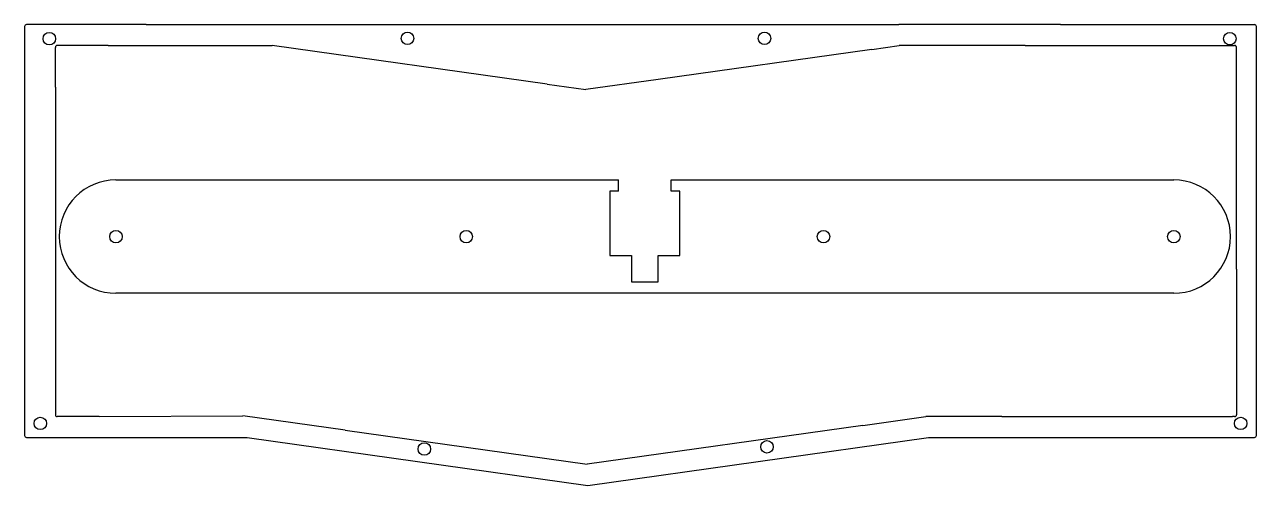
# Model space of a CAD drawing. Header units: millimetres. Extents: x -6 to 320, y -140 to -18.
import ezdxf

# ---------------------------------------------------------------- set-up
doc = ezdxf.new("R2010")
doc.units = ezdxf.units.MM
doc.header["$MEASUREMENT"] = 0

# ---------------------------------------------------------------- blocks, each defined once
blk = doc.blocks.new('Foot1')
at = {"linetype": 'Continuous'}
for p, q in [((17.46, -43.16), (150.46, -43.16)), ((150.46, -46.16), (150.46, -43.16)), ((164.46, -46.16), (164.46, -43.16)), ((164.46, -43.16), (297.46, -43.16)), ((297.46, -73.16), (17.46, -73.16))]:
    blk.add_line(p, q, dxfattribs=at)
for points in [[(150.46, -46.16), (148.21, -46.16), (148.21, -63.16), (153.96, -63.16)], [(160.96, -63.16), (166.71, -63.16), (166.71, -46.16), (164.46, -46.16)], [(153.96, -63.16), (153.96, -70.16), (160.96, -70.16), (160.96, -63.16)]]:
    blk.add_lwpolyline(points, dxfattribs=at)
for centre in [(17.46, -58.16), (110.18, -58.16), (204.74, -58.16), (297.46, -58.16)]:
    blk.add_circle(centre, 1.65, dxfattribs=at)
for centre, start, end in [((17.46, -58.16), 90, 270), ((297.46, -58.16), 270, 90)]:
    blk.add_arc(centre, 15, start, end, dxfattribs=at)

msp = doc.modelspace()

# ---------------------------------------------------------------- linework, layer by layer
at = {"linetype": 'Continuous'}
for p, q in [((-5.54, -18.66), (-5.54, -126.91)), ((26.63, -18.16), (-5.04, -18.16)), ((26.63, -18.16), (60.34, -18.16)), ((60.34, -18.16), (225.88, -18.16)), ((268.62, -18.16), (225.88, -18.16)), ((268.62, -18.16), (319.97, -18.16)), ((320.47, -126.91), (320.47, -18.66)), ((2.6, -34.68), (2.6, -24.18)), ((16.6, -23.68), (3.1, -23.68)), ((16.6, -23.68), (59.95, -23.68)), ((132.78, -33.92), (59.95, -23.68)), ((218.71, -24.7), (162.11, -32.65)), ((218.71, -24.7), (225.95, -23.68)), ((259.27, -23.68), (225.95, -23.68)), ((259.27, -23.68), (311.48, -23.68)), ((311.48, -23.68), (314.71, -23.68)), ((315.21, -82.83), (315.21, -24.18)), ((2.6, -34.68), (2.6, -121.38)), ((132.78, -33.92), (142.95, -35.35)), ((162.11, -32.65), (142.95, -35.35)), ((315.21, -82.83), (315.21, -121.38)), ((14.22, -121.88), (3.1, -121.88)), ((14.22, -121.88), (52.21, -121.67)), ((79.31, -125.48), (52.21, -121.67)), ((216.27, -124.24), (233.01, -121.88)), ((253.08, -121.88), (233.01, -121.88)), ((253.08, -121.88), (314.18, -121.88)), ((314.71, -121.88), (314.18, -121.88)), ((79.31, -125.48), (143.36, -134.48)), ((216.27, -124.24), (143.36, -134.48)), ((-5.04, -127.41), (53.32, -127.41)), ((53.32, -127.41), (143.52, -140.08)), ((143.52, -140.08), (233.73, -127.41)), ((233.73, -127.41), (319.97, -127.41))]:
    msp.add_line(p, q, dxfattribs=at)
for centre in [(0.99, -21.88), (95.8, -21.8), (190.27, -21.8), (313.46, -21.88), (-1.39, -123.69), (316.32, -123.69), (100.26, -130.47), (190.93, -129.89)]:
    msp.add_circle(centre, 1.65, dxfattribs=at)
for centre, start, end in [((-5.04, -18.66), 90, 180), ((319.97, -18.66), 0, 90), ((3.1, -24.18), 90, 180), ((314.71, -24.18), 0, 90), ((3.1, -121.38), 180, 270), ((314.71, -121.38), 270, 0), ((-5.04, -126.91), 180, 270), ((319.97, -126.91), 270, 0)]:
    msp.add_arc(centre, 0.5, start, end, dxfattribs=at)

# ---------------------------------------------------------------- block references
msp.add_blockref('Foot1', (1.16, -16.09), dxfattribs=at)

doc.saveas('drawing.dxf')
